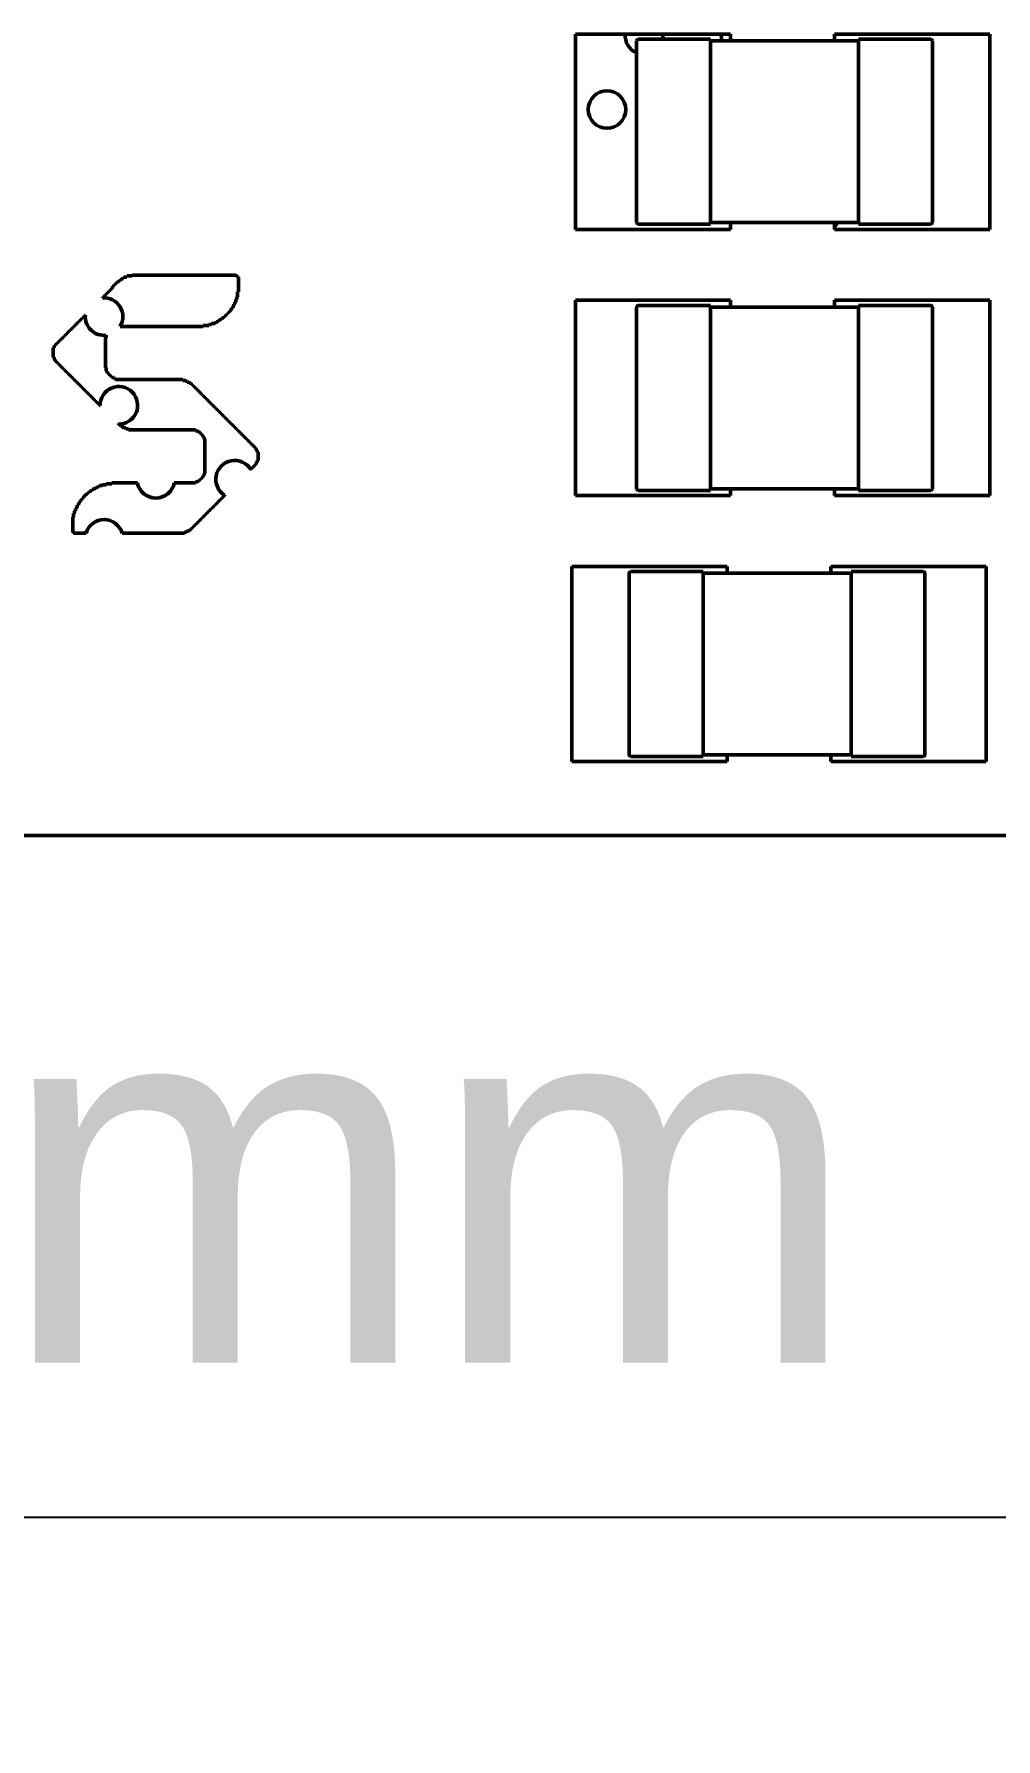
# Model space of a CAD drawing. Header units: millimetres. Extents: x 46 to 194, y 102 to 162.
# Drawn here: x 76.62 to 83.12, y 102.16 to 113.69 of the extents above; entities that cross this region are included whole.
import ezdxf

# ---------------------------------------------------------------- set-up
doc = ezdxf.new("R2010")
doc.units = ezdxf.units.MM
doc.header["$LTSCALE"] = 0.75
doc.layers.add('FD_Dimensions', color=7, linetype='Continuous', lineweight=25)
doc.layers.add('Visible', color=7, linetype='Continuous', lineweight=50)
doc.styles.get("Standard").update_dxf_attribs({"font": 'arial.ttf'})
doc.dimstyles.new('Dim-ISO-25', dxfattribs={"dimtxt": 2.5, "dimasz": 2.5, "dimexe": 1.5, "dimexo": 0, "dimgap": 1, "dimtad": 1, "dimzin": 4, "dimdsep": 46, "dimtxsty": 'Standard', "dimblk": 'OPEN90', "dimcen": 0, "dimazin": 1, "dimtp": 0.1, "dimtm": 0.1, "dimtfac": 0.72, "dimtmove": 0, "dimatfit": 3, "dimfxl": 1, "dimtzin": 4, "dimarcsym": 0})

# ---------------------------------------------------------------- blocks, each defined once
blk = doc.blocks.new('_Open90')
at = {"color": 0, "linetype": 'ByBlock', "lineweight": -2}
for p, q in [((-0.5, 0.5), (0, 0)), ((0, 0), (-1, 0)), ((0, 0), (-0.5, -0.5))]:
    blk.add_line(p, q, dxfattribs=at)
blk = doc.blocks.new('*D21')
at = {"layer": 'Defpoints', "color": 0, "transparency": 16777216}
for p in [(52.420061, 110.269083), (97.419968, 110.269145), (97.419968, 103.656884)]:
    blk.add_point(p, dxfattribs=at)
at = {"layer": 'FD_Dimensions', "color": 0, "lineweight": -2, "transparency": 16777216}
for p, q in [((52.420061, 110.269083), (52.420061, 102.156884)), ((97.419968, 110.269145), (97.419968, 102.156884)), ((54.920061, 103.656884), (94.919968, 103.656884))]:
    blk.add_line(p, q, dxfattribs=at)
at = {"layer": 'FD_Dimensions', "color": 0, "lineweight": -2, "transparency": 16777216, "xscale": 2.5, "yscale": 2.5, "zscale": 2.5, "rotation": 180}
blk.add_blockref('_Open90', (52.420061, 103.656884), dxfattribs=at)
at = {"layer": 'FD_Dimensions', "color": 0, "lineweight": -2, "transparency": 16777216, "xscale": 2.5, "yscale": 2.5, "zscale": 2.5}
blk.add_blockref('_Open90', (97.419968, 103.656884), dxfattribs=at)
at = {"layer": 'FD_Dimensions', "color": 0, "transparency": 16777216, "insert": (74.920015, 105.93415), "char_height": 2.5, "attachment_point": 5}
blk.add_mtext('45.00mm', dxfattribs=at)

msp = doc.modelspace()

# ---------------------------------------------------------------- linework, layer by layer
at = {"layer": 'Visible'}
for p, q in [((80.277, 113.689), (80.277, 112.368)), ((81.327, 113.689), (80.277, 113.689)), ((80.691, 113.644), (80.691, 112.414)), ((81.191, 113.654), (80.701, 113.654)), ((81.191, 113.654), (81.191, 113.644)), ((82.191, 113.644), (81.191, 113.644)), ((81.191, 113.644), (81.191, 112.414)), ((81.327, 113.644), (81.327, 113.689)), ((82.029, 113.689), (82.029, 113.644)), ((83.08, 113.689), (82.029, 113.689)), ((82.191, 113.654), (82.681, 113.654)), ((82.191, 113.654), (82.191, 113.644)), ((82.191, 113.644), (82.191, 112.414)), ((82.691, 113.644), (82.691, 112.414)), ((83.08, 112.368), (83.08, 113.689)), ((80.277, 112.368), (81.327, 112.368)), ((80.701, 112.404), (81.191, 112.404)), ((82.191, 112.414), (81.191, 112.414)), ((81.191, 112.414), (81.191, 112.404)), ((81.327, 112.368), (81.327, 112.414)), ((82.029, 112.414), (82.029, 112.368)), ((82.029, 112.368), (83.08, 112.368)), ((82.191, 112.414), (82.191, 112.404)), ((82.681, 112.404), (82.191, 112.404)), ((77.148, 111.983), (77.155, 111.983)), ((77.148, 111.971), (77.148, 111.983)), ((77.155, 111.99), (77.161, 111.99)), ((77.155, 111.983), (77.155, 111.99)), ((77.161, 111.996), (77.168, 111.996)), ((77.161, 111.99), (77.161, 111.996)), ((77.168, 112.002), (77.174, 112.002)), ((77.168, 111.996), (77.168, 112.002)), ((77.174, 112.009), (77.18, 112.009)), ((77.174, 112.002), (77.174, 112.009)), ((77.18, 112.015), (77.193, 112.015)), ((77.18, 112.009), (77.18, 112.015)), ((77.193, 112.021), (77.199, 112.021)), ((77.193, 112.015), (77.193, 112.021)), ((77.199, 112.027), (77.205, 112.027)), ((77.199, 112.021), (77.199, 112.027)), ((77.205, 112.034), (77.218, 112.034)), ((77.205, 112.027), (77.205, 112.034)), ((77.218, 112.04), (77.224, 112.04)), ((77.218, 112.034), (77.218, 112.04)), ((77.224, 112.046), (77.243, 112.046)), ((77.224, 112.04), (77.224, 112.046)), ((77.243, 112.053), (77.281, 112.053)), ((77.243, 112.046), (77.243, 112.053)), ((77.281, 112.059), (77.981, 112.059)), ((77.281, 112.053), (77.281, 112.059)), ((77.981, 112.059), (77.981, 112.053)), ((77.981, 112.053), (77.993, 112.053)), ((77.993, 112.053), (77.993, 112.046)), ((77.993, 112.046), (78, 112.046)), ((78, 112.046), (78, 111.945)), ((77.079, 111.908), (77.085, 111.908)), ((77.079, 111.905), (77.079, 111.908)), ((77.085, 111.914), (77.092, 111.914)), ((77.085, 111.908), (77.085, 111.914)), ((77.092, 111.92), (77.098, 111.92)), ((77.092, 111.914), (77.092, 111.92)), ((77.098, 111.927), (77.105, 111.927)), ((77.098, 111.92), (77.098, 111.927)), ((77.105, 111.933), (77.111, 111.933)), ((77.105, 111.927), (77.105, 111.933)), ((77.111, 111.939), (77.117, 111.939)), ((77.111, 111.933), (77.111, 111.939)), ((77.117, 111.946), (77.123, 111.946)), ((77.117, 111.939), (77.117, 111.946)), ((77.123, 111.952), (77.13, 111.952)), ((77.123, 111.946), (77.123, 111.952)), ((77.13, 111.958), (77.136, 111.958)), ((77.13, 111.952), (77.13, 111.958)), ((77.136, 111.964), (77.142, 111.964)), ((77.136, 111.958), (77.136, 111.964)), ((77.142, 111.971), (77.148, 111.971)), ((77.142, 111.964), (77.142, 111.971)), ((77.974, 111.875), (77.974, 111.863)), ((77.981, 111.875), (77.974, 111.875)), ((77.981, 111.895), (77.981, 111.875)), ((77.987, 111.895), (77.981, 111.895)), ((77.987, 111.913), (77.987, 111.895)), ((77.993, 111.913), (77.987, 111.913)), ((77.993, 111.945), (77.993, 111.913)), ((78, 111.945), (77.993, 111.945)), ((80.277, 111.889), (80.277, 110.568)), ((81.327, 111.889), (80.277, 111.889)), ((81.327, 111.843), (81.327, 111.889)), ((82.029, 111.889), (82.029, 111.843)), ((83.08, 111.889), (82.029, 111.889)), ((83.08, 110.568), (83.08, 111.889)), ((76.922, 111.75), (76.928, 111.75)), ((76.922, 111.744), (76.922, 111.75)), ((76.928, 111.757), (76.934, 111.757)), ((76.928, 111.75), (76.928, 111.757)), ((76.934, 111.763), (76.941, 111.763)), ((76.934, 111.757), (76.934, 111.763)), ((76.941, 111.769), (76.947, 111.769)), ((76.941, 111.763), (76.941, 111.769)), ((76.947, 111.775), (76.953, 111.775)), ((76.947, 111.769), (76.947, 111.775)), ((76.953, 111.782), (76.96, 111.782)), ((76.953, 111.775), (76.953, 111.782)), ((76.96, 111.788), (76.963, 111.788)), ((76.96, 111.782), (76.96, 111.788)), ((77.861, 111.749), (77.861, 111.743)), ((77.867, 111.749), (77.861, 111.749)), ((77.867, 111.756), (77.867, 111.749)), ((77.88, 111.756), (77.867, 111.756)), ((77.88, 111.762), (77.88, 111.756)), ((77.886, 111.762), (77.88, 111.762)), ((77.886, 111.769), (77.886, 111.762)), ((77.899, 111.769), (77.886, 111.769)), ((77.899, 111.775), (77.899, 111.769)), ((77.905, 111.775), (77.899, 111.775)), ((77.905, 111.781), (77.905, 111.775)), ((77.911, 111.781), (77.905, 111.781)), ((77.911, 111.787), (77.911, 111.781)), ((77.918, 111.787), (77.911, 111.787)), ((77.918, 111.794), (77.918, 111.787)), ((77.924, 111.794), (77.918, 111.794)), ((77.924, 111.8), (77.924, 111.794)), ((77.93, 111.8), (77.924, 111.8)), ((77.93, 111.806), (77.93, 111.8)), ((77.937, 111.806), (77.93, 111.806)), ((77.937, 111.812), (77.937, 111.806)), ((77.943, 111.812), (77.937, 111.812)), ((77.943, 111.819), (77.943, 111.812)), ((77.949, 111.819), (77.943, 111.819)), ((77.949, 111.832), (77.949, 111.819)), ((77.955, 111.832), (77.949, 111.832)), ((77.955, 111.838), (77.955, 111.832)), ((77.962, 111.838), (77.955, 111.838)), ((77.962, 111.85), (77.962, 111.838)), ((77.968, 111.85), (77.962, 111.85)), ((77.968, 111.863), (77.968, 111.85)), ((77.974, 111.863), (77.968, 111.863)), ((80.691, 111.843), (80.691, 110.613)), ((81.191, 111.853), (80.701, 111.853)), ((81.191, 111.853), (81.191, 111.843)), ((82.191, 111.843), (81.191, 111.843)), ((81.191, 111.843), (81.191, 110.613)), ((82.191, 111.853), (82.681, 111.853)), ((82.191, 111.853), (82.191, 111.843)), ((82.191, 111.843), (82.191, 110.613)), ((82.691, 111.843), (82.691, 110.613)), ((76.808, 111.637), (76.815, 111.637)), ((76.808, 111.631), (76.808, 111.637)), ((76.815, 111.643), (76.821, 111.643)), ((76.815, 111.637), (76.815, 111.643)), ((76.821, 111.649), (76.827, 111.649)), ((76.821, 111.643), (76.821, 111.649)), ((76.827, 111.656), (76.834, 111.656)), ((76.827, 111.649), (76.827, 111.656)), ((76.834, 111.662), (76.84, 111.662)), ((76.834, 111.656), (76.834, 111.662)), ((76.84, 111.668), (76.846, 111.668)), ((76.84, 111.662), (76.84, 111.668)), ((76.846, 111.675), (76.852, 111.675)), ((76.846, 111.668), (76.846, 111.675)), ((76.852, 111.681), (76.859, 111.681)), ((76.852, 111.675), (76.852, 111.681)), ((76.859, 111.687), (76.865, 111.687)), ((76.859, 111.681), (76.859, 111.687)), ((76.865, 111.694), (76.871, 111.694)), ((76.865, 111.687), (76.865, 111.694)), ((76.871, 111.7), (76.878, 111.7)), ((76.871, 111.694), (76.871, 111.7)), ((76.878, 111.706), (76.884, 111.706)), ((76.878, 111.7), (76.878, 111.706)), ((76.884, 111.712), (76.89, 111.712)), ((76.884, 111.706), (76.884, 111.712)), ((76.89, 111.719), (76.897, 111.719)), ((76.89, 111.712), (76.89, 111.719)), ((76.897, 111.725), (76.903, 111.725)), ((76.897, 111.719), (76.897, 111.725)), ((76.903, 111.731), (76.909, 111.731)), ((76.903, 111.725), (76.903, 111.731)), ((76.909, 111.738), (76.916, 111.738)), ((76.909, 111.731), (76.909, 111.738)), ((76.916, 111.744), (76.922, 111.744)), ((76.916, 111.738), (76.916, 111.744)), ((77.099, 111.636), (77.099, 111.435)), ((77.105, 111.636), (77.099, 111.636)), ((77.105, 111.653), (77.105, 111.636)), ((77.76, 111.712), (77.198, 111.712)), ((77.76, 111.718), (77.76, 111.712)), ((77.798, 111.718), (77.76, 111.718)), ((77.798, 111.724), (77.798, 111.718)), ((77.817, 111.724), (77.798, 111.724)), ((77.817, 111.731), (77.817, 111.724)), ((77.836, 111.731), (77.817, 111.731)), ((77.836, 111.737), (77.836, 111.731)), ((77.849, 111.737), (77.836, 111.737)), ((77.849, 111.743), (77.849, 111.737)), ((77.861, 111.743), (77.849, 111.743)), ((76.745, 111.568), (76.752, 111.568)), ((76.745, 111.504), (76.745, 111.568)), ((76.752, 111.58), (76.758, 111.58)), ((76.752, 111.568), (76.752, 111.58)), ((76.758, 111.586), (76.764, 111.586)), ((76.758, 111.58), (76.758, 111.586)), ((76.764, 111.593), (76.771, 111.593)), ((76.764, 111.586), (76.764, 111.593)), ((76.771, 111.599), (76.777, 111.599)), ((76.771, 111.593), (76.771, 111.599)), ((76.777, 111.605), (76.783, 111.605)), ((76.777, 111.599), (76.777, 111.605)), ((76.783, 111.612), (76.789, 111.612)), ((76.783, 111.605), (76.783, 111.612)), ((76.789, 111.618), (76.796, 111.618)), ((76.789, 111.612), (76.789, 111.618)), ((76.796, 111.624), (76.802, 111.624)), ((76.796, 111.618), (76.796, 111.624)), ((76.802, 111.631), (76.808, 111.631)), ((76.802, 111.624), (76.802, 111.631)), ((76.752, 111.504), (76.745, 111.504)), ((76.752, 111.491), (76.752, 111.504)), ((76.758, 111.491), (76.752, 111.491)), ((76.758, 111.479), (76.758, 111.491)), ((76.764, 111.479), (76.758, 111.479)), ((76.764, 111.472), (76.764, 111.479)), ((76.771, 111.472), (76.764, 111.472)), ((76.771, 111.466), (76.771, 111.472)), ((76.777, 111.466), (76.771, 111.466)), ((76.777, 111.46), (76.777, 111.466)), ((76.783, 111.46), (76.777, 111.46)), ((76.783, 111.454), (76.783, 111.46)), ((76.789, 111.454), (76.783, 111.454)), ((76.789, 111.447), (76.789, 111.454)), ((76.796, 111.447), (76.789, 111.447)), ((76.796, 111.441), (76.796, 111.447)), ((76.802, 111.441), (76.796, 111.441)), ((76.802, 111.435), (76.802, 111.441)), ((76.808, 111.435), (76.802, 111.435)), ((76.808, 111.428), (76.808, 111.435)), ((76.815, 111.428), (76.808, 111.428)), ((76.815, 111.422), (76.815, 111.428)), ((76.821, 111.422), (76.815, 111.422)), ((76.821, 111.416), (76.821, 111.422)), ((76.827, 111.416), (76.821, 111.416)), ((76.827, 111.409), (76.827, 111.416)), ((76.834, 111.409), (76.827, 111.409)), ((76.834, 111.403), (76.834, 111.409)), ((77.099, 111.435), (77.105, 111.435)), ((77.105, 111.435), (77.105, 111.41)), ((77.105, 111.41), (77.111, 111.41)), ((77.111, 111.41), (77.111, 111.397)), ((76.84, 111.403), (76.834, 111.403)), ((76.84, 111.397), (76.84, 111.403)), ((76.846, 111.397), (76.84, 111.397)), ((76.846, 111.391), (76.846, 111.397)), ((76.852, 111.391), (76.846, 111.391)), ((76.852, 111.384), (76.852, 111.391)), ((76.859, 111.384), (76.852, 111.384)), ((76.859, 111.378), (76.859, 111.384)), ((76.865, 111.378), (76.859, 111.378)), ((76.865, 111.372), (76.865, 111.378)), ((76.871, 111.372), (76.865, 111.372)), ((76.871, 111.365), (76.871, 111.372)), ((76.878, 111.365), (76.871, 111.365)), ((76.878, 111.359), (76.878, 111.365)), ((76.884, 111.359), (76.878, 111.359)), ((76.884, 111.353), (76.884, 111.359)), ((76.89, 111.353), (76.884, 111.353)), ((76.89, 111.346), (76.89, 111.353)), ((76.897, 111.346), (76.89, 111.346)), ((76.897, 111.34), (76.897, 111.346)), ((76.903, 111.34), (76.897, 111.34)), ((76.903, 111.334), (76.903, 111.34)), ((76.909, 111.334), (76.903, 111.334)), ((76.909, 111.328), (76.909, 111.334)), ((76.916, 111.328), (76.909, 111.328)), ((76.916, 111.321), (76.916, 111.328)), ((76.922, 111.321), (76.916, 111.321)), ((76.922, 111.315), (76.922, 111.321)), ((76.928, 111.315), (76.922, 111.315)), ((76.928, 111.309), (76.928, 111.315)), ((76.934, 111.309), (76.928, 111.309)), ((76.934, 111.302), (76.934, 111.309)), ((76.941, 111.302), (76.934, 111.302)), ((76.941, 111.296), (76.941, 111.302)), ((76.947, 111.296), (76.941, 111.296)), ((76.947, 111.29), (76.947, 111.296)), ((76.953, 111.29), (76.947, 111.29)), ((76.953, 111.283), (76.953, 111.29)), ((77.111, 111.397), (77.118, 111.397)), ((77.118, 111.397), (77.118, 111.391)), ((77.118, 111.391), (77.124, 111.391)), ((77.124, 111.391), (77.124, 111.385)), ((77.124, 111.385), (77.13, 111.385)), ((77.13, 111.385), (77.13, 111.378)), ((77.13, 111.378), (77.137, 111.378)), ((77.137, 111.378), (77.137, 111.372)), ((77.137, 111.372), (77.143, 111.372)), ((77.143, 111.372), (77.143, 111.366)), ((77.143, 111.366), (77.155, 111.366)), ((77.155, 111.366), (77.155, 111.36)), ((77.155, 111.36), (77.168, 111.36)), ((77.168, 111.36), (77.168, 111.353)), ((77.168, 111.353), (77.622, 111.353)), ((77.622, 111.353), (77.622, 111.347)), ((77.622, 111.347), (77.64, 111.347)), ((77.64, 111.347), (77.64, 111.341)), ((77.64, 111.341), (77.653, 111.341)), ((77.653, 111.341), (77.653, 111.334)), ((77.653, 111.334), (77.666, 111.334)), ((77.666, 111.334), (77.666, 111.328)), ((77.666, 111.328), (77.678, 111.328)), ((77.678, 111.328), (77.678, 111.322)), ((77.678, 111.322), (77.685, 111.322)), ((77.685, 111.322), (77.685, 111.315)), ((77.685, 111.315), (77.691, 111.315)), ((77.691, 111.315), (77.691, 111.309)), ((77.691, 111.309), (77.697, 111.309)), ((77.697, 111.309), (77.697, 111.303)), ((77.697, 111.303), (77.703, 111.303)), ((77.703, 111.303), (77.703, 111.297)), ((77.703, 111.297), (77.71, 111.297)), ((77.71, 111.297), (77.71, 111.29)), ((77.71, 111.29), (77.716, 111.29)), ((77.716, 111.29), (77.716, 111.284)), ((76.96, 111.283), (76.953, 111.283)), ((76.96, 111.277), (76.96, 111.283)), ((76.966, 111.277), (76.96, 111.277)), ((76.966, 111.271), (76.966, 111.277)), ((76.972, 111.271), (76.966, 111.271)), ((76.972, 111.265), (76.972, 111.271)), ((76.979, 111.265), (76.972, 111.265)), ((76.979, 111.258), (76.979, 111.265)), ((76.985, 111.258), (76.979, 111.258)), ((76.985, 111.252), (76.985, 111.258)), ((76.991, 111.252), (76.985, 111.252)), ((76.991, 111.246), (76.991, 111.252)), ((76.997, 111.246), (76.991, 111.246)), ((76.997, 111.239), (76.997, 111.246)), ((77.004, 111.239), (76.997, 111.239)), ((77.004, 111.233), (77.004, 111.239)), ((77.01, 111.233), (77.004, 111.233)), ((77.01, 111.227), (77.01, 111.233)), ((77.016, 111.227), (77.01, 111.227)), ((77.016, 111.22), (77.016, 111.227)), ((77.022, 111.22), (77.016, 111.22)), ((77.022, 111.214), (77.022, 111.22)), ((77.029, 111.214), (77.022, 111.214)), ((77.029, 111.208), (77.029, 111.214)), ((77.035, 111.208), (77.029, 111.208)), ((77.035, 111.202), (77.035, 111.208)), ((77.042, 111.202), (77.035, 111.202)), ((77.042, 111.195), (77.042, 111.202)), ((77.048, 111.195), (77.042, 111.195)), ((77.048, 111.189), (77.048, 111.195)), ((77.054, 111.189), (77.048, 111.189)), ((77.054, 111.183), (77.054, 111.189)), ((77.06, 111.183), (77.054, 111.183)), ((77.06, 111.176), (77.06, 111.183)), ((77.063, 111.176), (77.06, 111.176)), ((77.716, 111.284), (77.723, 111.284)), ((77.723, 111.284), (77.723, 111.278)), ((77.723, 111.278), (77.729, 111.278)), ((77.729, 111.278), (77.729, 111.271)), ((77.729, 111.271), (77.735, 111.271)), ((77.735, 111.271), (77.735, 111.265)), ((77.735, 111.265), (77.741, 111.265)), ((77.741, 111.265), (77.741, 111.259)), ((77.741, 111.259), (77.748, 111.259)), ((77.748, 111.259), (77.748, 111.252)), ((77.748, 111.252), (77.754, 111.252)), ((77.754, 111.252), (77.754, 111.246)), ((77.754, 111.246), (77.76, 111.246)), ((77.76, 111.246), (77.76, 111.24)), ((77.76, 111.24), (77.766, 111.24)), ((77.766, 111.24), (77.766, 111.234)), ((77.766, 111.234), (77.773, 111.234)), ((77.773, 111.234), (77.773, 111.227)), ((77.773, 111.227), (77.779, 111.227)), ((77.779, 111.227), (77.779, 111.221)), ((77.779, 111.221), (77.786, 111.221)), ((77.786, 111.221), (77.786, 111.215)), ((77.786, 111.215), (77.792, 111.215)), ((77.792, 111.215), (77.792, 111.208)), ((77.792, 111.208), (77.798, 111.208)), ((77.798, 111.208), (77.798, 111.202)), ((77.798, 111.202), (77.804, 111.202)), ((77.804, 111.202), (77.804, 111.196)), ((77.804, 111.196), (77.811, 111.196)), ((77.811, 111.196), (77.811, 111.189)), ((77.811, 111.189), (77.817, 111.189)), ((77.817, 111.189), (77.817, 111.183)), ((77.817, 111.183), (77.823, 111.183)), ((77.823, 111.183), (77.823, 111.177)), ((77.823, 111.177), (77.829, 111.177)), ((77.829, 111.177), (77.829, 111.171)), ((77.829, 111.171), (77.836, 111.171)), ((77.836, 111.171), (77.836, 111.164)), ((77.836, 111.164), (77.842, 111.164)), ((77.842, 111.164), (77.842, 111.158)), ((77.842, 111.158), (77.849, 111.158)), ((77.849, 111.158), (77.849, 111.152)), ((77.849, 111.152), (77.855, 111.152)), ((77.855, 111.152), (77.855, 111.145)), ((77.855, 111.145), (77.861, 111.145)), ((77.861, 111.145), (77.861, 111.139)), ((77.861, 111.139), (77.867, 111.139)), ((77.867, 111.139), (77.867, 111.133)), ((77.867, 111.133), (77.874, 111.133)), ((77.874, 111.133), (77.874, 111.126)), ((77.874, 111.126), (77.88, 111.126)), ((77.88, 111.126), (77.88, 111.12)), ((77.88, 111.12), (77.886, 111.12)), ((77.886, 111.12), (77.886, 111.114)), ((77.886, 111.114), (77.892, 111.114)), ((77.892, 111.114), (77.892, 111.108)), ((77.892, 111.108), (77.899, 111.108)), ((77.899, 111.108), (77.899, 111.101)), ((77.899, 111.101), (77.905, 111.101)), ((77.905, 111.101), (77.905, 111.095)), ((77.905, 111.095), (77.911, 111.095)), ((77.911, 111.095), (77.911, 111.089)), ((77.911, 111.089), (77.918, 111.089)), ((77.918, 111.089), (77.918, 111.082)), ((77.918, 111.082), (77.924, 111.082)), ((77.924, 111.082), (77.924, 111.076)), ((77.924, 111.076), (77.93, 111.076)), ((77.93, 111.076), (77.93, 111.07)), ((77.93, 111.07), (77.937, 111.07)), ((77.937, 111.07), (77.937, 111.063)), ((77.937, 111.063), (77.943, 111.063)), ((77.943, 111.063), (77.943, 111.057)), ((77.186, 111.05), (77.186, 111.052)), ((77.193, 111.05), (77.186, 111.05)), ((77.193, 111.044), (77.193, 111.05)), ((77.205, 111.044), (77.193, 111.044)), ((77.205, 111.038), (77.205, 111.044)), ((77.211, 111.038), (77.205, 111.038)), ((77.211, 111.031), (77.211, 111.038)), ((77.224, 111.031), (77.211, 111.031)), ((77.224, 111.025), (77.224, 111.031)), ((77.237, 111.025), (77.224, 111.025)), ((77.237, 111.019), (77.237, 111.025)), ((77.256, 111.019), (77.237, 111.019)), ((77.256, 111.013), (77.256, 111.019)), ((77.709, 111.013), (77.256, 111.013)), ((77.709, 111.006), (77.709, 111.013)), ((77.722, 111.006), (77.709, 111.006)), ((77.722, 111), (77.722, 111.006)), ((77.734, 111), (77.722, 111)), ((77.734, 110.994), (77.734, 111)), ((77.741, 110.994), (77.734, 110.994)), ((77.741, 110.987), (77.741, 110.994)), ((77.747, 110.987), (77.741, 110.987)), ((77.747, 110.981), (77.747, 110.987)), ((77.753, 110.981), (77.747, 110.981)), ((77.753, 110.975), (77.753, 110.981)), ((77.76, 110.975), (77.753, 110.975)), ((77.76, 110.962), (77.76, 110.975)), ((77.766, 110.962), (77.76, 110.962)), ((77.766, 110.95), (77.766, 110.962)), ((77.772, 110.95), (77.766, 110.95)), ((77.772, 110.717), (77.772, 110.95)), ((77.943, 111.057), (77.949, 111.057)), ((77.949, 111.057), (77.949, 111.051)), ((77.949, 111.051), (77.955, 111.051)), ((77.955, 111.051), (77.955, 111.045)), ((77.955, 111.045), (77.962, 111.045)), ((77.962, 111.045), (77.962, 111.038)), ((77.962, 111.038), (77.968, 111.038)), ((77.968, 111.038), (77.968, 111.032)), ((77.968, 111.032), (77.974, 111.032)), ((77.974, 111.032), (77.974, 111.026)), ((77.974, 111.026), (77.981, 111.026)), ((77.981, 111.026), (77.981, 111.019)), ((77.981, 111.019), (77.987, 111.019)), ((77.987, 111.019), (77.987, 111.013)), ((77.987, 111.013), (77.993, 111.013)), ((77.993, 111.013), (77.993, 111.007)), ((77.993, 111.007), (78, 111.007)), ((78, 111.007), (78, 111)), ((78, 111), (78.006, 111)), ((78.006, 111), (78.006, 110.994)), ((78.006, 110.994), (78.012, 110.994)), ((78.012, 110.994), (78.012, 110.988)), ((78.012, 110.988), (78.018, 110.988)), ((78.018, 110.988), (78.018, 110.982)), ((78.018, 110.982), (78.025, 110.982)), ((78.025, 110.982), (78.025, 110.975)), ((78.025, 110.975), (78.031, 110.975)), ((78.031, 110.975), (78.031, 110.969)), ((78.031, 110.969), (78.037, 110.969)), ((78.037, 110.969), (78.037, 110.963)), ((78.037, 110.963), (78.044, 110.963)), ((78.044, 110.963), (78.044, 110.956)), ((78.044, 110.956), (78.05, 110.956)), ((78.05, 110.956), (78.05, 110.95)), ((78.05, 110.95), (78.056, 110.95)), ((78.056, 110.95), (78.056, 110.944)), ((78.056, 110.944), (78.063, 110.944)), ((78.063, 110.944), (78.063, 110.937)), ((78.063, 110.937), (78.069, 110.937)), ((78.069, 110.937), (78.069, 110.931)), ((78.069, 110.931), (78.075, 110.931)), ((78.075, 110.931), (78.075, 110.925)), ((78.075, 110.925), (78.081, 110.925)), ((78.081, 110.925), (78.081, 110.919)), ((78.081, 110.919), (78.088, 110.919)), ((78.088, 110.919), (78.088, 110.912)), ((78.088, 110.912), (78.094, 110.912)), ((78.094, 110.912), (78.094, 110.906)), ((78.094, 110.906), (78.1, 110.906)), ((78.1, 110.906), (78.1, 110.9)), ((78.1, 110.9), (78.107, 110.9)), ((78.107, 110.9), (78.107, 110.893)), ((78.107, 110.893), (78.113, 110.893)), ((78.113, 110.893), (78.113, 110.887)), ((78.113, 110.887), (78.119, 110.887)), ((78.119, 110.887), (78.119, 110.874)), ((78.119, 110.874), (78.126, 110.874)), ((78.126, 110.874), (78.126, 110.862)), ((78.126, 110.862), (78.132, 110.862)), ((78.132, 110.862), (78.132, 110.805)), ((77.766, 110.717), (77.772, 110.717)), ((77.766, 110.704), (77.766, 110.717)), ((78.081, 110.748), (78.081, 110.744)), ((78.088, 110.748), (78.081, 110.748)), ((78.088, 110.754), (78.088, 110.748)), ((78.094, 110.754), (78.088, 110.754)), ((78.094, 110.76), (78.094, 110.754)), ((78.1, 110.76), (78.094, 110.76)), ((78.1, 110.767), (78.1, 110.76)), ((78.107, 110.767), (78.1, 110.767)), ((78.107, 110.773), (78.107, 110.767)), ((78.113, 110.773), (78.107, 110.773)), ((78.113, 110.779), (78.113, 110.773)), ((78.119, 110.779), (78.113, 110.779)), ((78.119, 110.792), (78.119, 110.779)), ((78.126, 110.792), (78.119, 110.792)), ((78.126, 110.805), (78.126, 110.792)), ((78.132, 110.805), (78.126, 110.805)), ((76.991, 110.597), (77.004, 110.597)), ((76.991, 110.591), (76.991, 110.597)), ((77.004, 110.603), (77.01, 110.603)), ((77.004, 110.597), (77.004, 110.603)), ((77.01, 110.61), (77.022, 110.61)), ((77.01, 110.603), (77.01, 110.61)), ((77.022, 110.616), (77.035, 110.616)), ((77.022, 110.61), (77.022, 110.616)), ((77.035, 110.622), (77.048, 110.622)), ((77.035, 110.616), (77.035, 110.622)), ((77.048, 110.629), (77.06, 110.629)), ((77.048, 110.622), (77.048, 110.629)), ((77.06, 110.635), (77.079, 110.635)), ((77.06, 110.629), (77.06, 110.635)), ((77.079, 110.641), (77.105, 110.641)), ((77.079, 110.635), (77.079, 110.641)), ((77.105, 110.648), (77.142, 110.648)), ((77.105, 110.641), (77.105, 110.648)), ((77.142, 110.654), (77.315, 110.654)), ((77.142, 110.648), (77.142, 110.654)), ((77.564, 110.654), (77.709, 110.654)), ((77.709, 110.66), (77.722, 110.66)), ((77.709, 110.654), (77.709, 110.66)), ((77.722, 110.666), (77.734, 110.666)), ((77.722, 110.66), (77.722, 110.666)), ((77.734, 110.673), (77.741, 110.673)), ((77.734, 110.666), (77.734, 110.673)), ((77.741, 110.679), (77.747, 110.679)), ((77.741, 110.673), (77.741, 110.679)), ((77.747, 110.685), (77.753, 110.685)), ((77.747, 110.679), (77.747, 110.685)), ((77.753, 110.692), (77.76, 110.692)), ((77.753, 110.685), (77.753, 110.692)), ((77.76, 110.704), (77.766, 110.704)), ((77.76, 110.692), (77.76, 110.704)), ((80.701, 110.603), (81.191, 110.603)), ((82.191, 110.613), (81.191, 110.613)), ((81.191, 110.613), (81.191, 110.603)), ((81.327, 110.568), (81.327, 110.613)), ((82.029, 110.613), (82.029, 110.568)), ((82.191, 110.613), (82.191, 110.603)), ((82.681, 110.603), (82.191, 110.603)), ((76.903, 110.49), (76.909, 110.49)), ((76.903, 110.477), (76.903, 110.49)), ((76.909, 110.503), (76.916, 110.503)), ((76.909, 110.49), (76.909, 110.503)), ((76.916, 110.515), (76.922, 110.515)), ((76.916, 110.503), (76.916, 110.515)), ((76.922, 110.522), (76.928, 110.522)), ((76.922, 110.515), (76.922, 110.522)), ((76.928, 110.534), (76.934, 110.534)), ((76.928, 110.522), (76.928, 110.534)), ((76.934, 110.54), (76.941, 110.54)), ((76.934, 110.534), (76.934, 110.54)), ((76.941, 110.547), (76.947, 110.547)), ((76.941, 110.54), (76.941, 110.547)), ((76.947, 110.553), (76.953, 110.553)), ((76.947, 110.547), (76.947, 110.553)), ((76.953, 110.566), (76.96, 110.566)), ((76.953, 110.553), (76.953, 110.566)), ((76.96, 110.572), (76.972, 110.572)), ((76.96, 110.566), (76.96, 110.572)), ((76.972, 110.578), (76.979, 110.578)), ((76.972, 110.572), (76.972, 110.578)), ((76.979, 110.585), (76.985, 110.585)), ((76.979, 110.578), (76.979, 110.585)), ((76.985, 110.591), (76.991, 110.591)), ((76.985, 110.585), (76.985, 110.591)), ((77.817, 110.483), (77.817, 110.477)), ((77.823, 110.483), (77.817, 110.483)), ((77.823, 110.489), (77.823, 110.483)), ((77.829, 110.489), (77.823, 110.489)), ((77.829, 110.496), (77.829, 110.489)), ((77.836, 110.496), (77.829, 110.496)), ((77.836, 110.502), (77.836, 110.496)), ((77.842, 110.502), (77.836, 110.502)), ((77.842, 110.508), (77.842, 110.502)), ((77.849, 110.508), (77.842, 110.508)), ((77.849, 110.515), (77.849, 110.508)), ((77.855, 110.515), (77.849, 110.515)), ((77.855, 110.521), (77.855, 110.515)), ((77.861, 110.521), (77.855, 110.521)), ((77.861, 110.527), (77.861, 110.521)), ((77.867, 110.527), (77.861, 110.527)), ((77.867, 110.534), (77.867, 110.527)), ((77.874, 110.534), (77.867, 110.534)), ((77.874, 110.54), (77.874, 110.534)), ((77.88, 110.54), (77.874, 110.54)), ((77.88, 110.546), (77.88, 110.54)), ((77.886, 110.546), (77.88, 110.546)), ((77.886, 110.552), (77.886, 110.546)), ((77.892, 110.552), (77.886, 110.552)), ((77.892, 110.559), (77.892, 110.552)), ((77.899, 110.559), (77.892, 110.559)), ((77.899, 110.565), (77.899, 110.559)), ((77.905, 110.565), (77.899, 110.565)), ((77.905, 110.571), (77.905, 110.565)), ((80.277, 110.568), (81.327, 110.568)), ((82.029, 110.568), (83.08, 110.568)), ((76.878, 110.421), (76.884, 110.421)), ((76.878, 110.319), (76.878, 110.421)), ((76.884, 110.446), (76.89, 110.446)), ((76.884, 110.421), (76.884, 110.446)), ((76.89, 110.465), (76.897, 110.465)), ((76.89, 110.446), (76.89, 110.465)), ((76.897, 110.477), (76.903, 110.477)), ((76.897, 110.465), (76.897, 110.477)), ((77.703, 110.37), (77.703, 110.363)), ((77.71, 110.37), (77.703, 110.37)), ((77.71, 110.376), (77.71, 110.37)), ((77.716, 110.376), (77.71, 110.376)), ((77.716, 110.382), (77.716, 110.376)), ((77.723, 110.382), (77.716, 110.382)), ((77.723, 110.389), (77.723, 110.382)), ((77.729, 110.389), (77.723, 110.389)), ((77.729, 110.395), (77.729, 110.389)), ((77.735, 110.395), (77.729, 110.395)), ((77.735, 110.401), (77.735, 110.395)), ((77.741, 110.401), (77.735, 110.401)), ((77.741, 110.408), (77.741, 110.401)), ((77.748, 110.408), (77.741, 110.408)), ((77.748, 110.414), (77.748, 110.408)), ((77.754, 110.414), (77.748, 110.414)), ((77.754, 110.42), (77.754, 110.414)), ((77.76, 110.42), (77.754, 110.42)), ((77.76, 110.426), (77.76, 110.42)), ((77.766, 110.426), (77.76, 110.426)), ((77.766, 110.433), (77.766, 110.426)), ((77.773, 110.433), (77.766, 110.433)), ((77.773, 110.439), (77.773, 110.433)), ((77.779, 110.439), (77.773, 110.439)), ((77.779, 110.445), (77.779, 110.439)), ((77.786, 110.445), (77.779, 110.445)), ((77.786, 110.452), (77.786, 110.445)), ((77.792, 110.452), (77.786, 110.452)), ((77.792, 110.458), (77.792, 110.452)), ((77.798, 110.458), (77.792, 110.458)), ((77.798, 110.464), (77.798, 110.458)), ((77.804, 110.464), (77.798, 110.464)), ((77.804, 110.471), (77.804, 110.464)), ((77.811, 110.471), (77.804, 110.471)), ((77.811, 110.477), (77.811, 110.471)), ((77.817, 110.477), (77.811, 110.477)), ((76.884, 110.319), (76.878, 110.319)), ((76.884, 110.313), (76.884, 110.319)), ((76.968, 110.313), (76.884, 110.313)), ((77.634, 110.313), (77.212, 110.313)), ((77.634, 110.319), (77.634, 110.313)), ((77.647, 110.319), (77.634, 110.319)), ((77.647, 110.326), (77.647, 110.319)), ((77.66, 110.326), (77.647, 110.326)), ((77.66, 110.332), (77.66, 110.326)), ((77.672, 110.332), (77.66, 110.332)), ((77.672, 110.338), (77.672, 110.332)), ((77.678, 110.338), (77.672, 110.338)), ((77.678, 110.345), (77.678, 110.338)), ((77.685, 110.345), (77.678, 110.345)), ((77.685, 110.351), (77.685, 110.345)), ((77.691, 110.351), (77.685, 110.351)), ((77.691, 110.357), (77.691, 110.351)), ((77.697, 110.357), (77.691, 110.357)), ((77.697, 110.363), (77.697, 110.357)), ((77.703, 110.363), (77.697, 110.363)), ((80.252, 110.088), (80.252, 108.768)), ((81.303, 110.088), (80.252, 110.088)), ((80.641, 108.813), (80.641, 110.043)), ((80.651, 110.053), (81.141, 110.053)), ((81.141, 110.043), (81.141, 110.053)), ((81.141, 108.813), (81.141, 110.043)), ((81.141, 110.043), (82.141, 110.043)), ((81.303, 110.043), (81.303, 110.088)), ((82.005, 110.088), (82.005, 110.043)), ((83.055, 110.088), (82.005, 110.088)), ((82.141, 110.043), (82.141, 110.053)), ((82.631, 110.053), (82.141, 110.053)), ((82.141, 108.813), (82.141, 110.043)), ((82.641, 108.813), (82.641, 110.043)), ((83.055, 108.768), (83.055, 110.088)), ((80.252, 108.768), (81.303, 108.768)), ((81.141, 108.803), (80.651, 108.803)), ((81.141, 108.803), (81.141, 108.813)), ((81.141, 108.813), (82.141, 108.813)), ((81.303, 108.768), (81.303, 108.813)), ((82.005, 108.813), (82.005, 108.768)), ((82.005, 108.768), (83.055, 108.768)), ((82.141, 108.803), (82.141, 108.813)), ((82.141, 108.803), (82.631, 108.803)), ((95.42, 108.269), (54.42, 108.269))]:
    msp.add_line(p, q, dxfattribs=at)
msp.add_circle((80.491, 113.179), 0.127, dxfattribs=at)
for centre, radius, start, end in [((80.741, 113.679), 0.127, 175.2867, 246.8714), ((80.701, 113.644), 0.01, 90, 180), ((80.741, 113.679), 0.127, 348.6296, 4.7133), ((81.391, 113.679), 0.127, 175.2867, 196.0245), ((80.701, 112.414), 0.01, 180, 270), ((81.941, 112.479), 0.127, 314.1382, 329.2324), ((77.09, 111.778), 0.127, 328.1915, 94.8307), ((77.09, 111.778), 0.127, 175.7477, 276.9051), ((80.701, 111.843), 0.01, 90, 180), ((77.19, 111.178), 0.127, 268.3928, 180.9191), ((77.973, 110.678), 0.127, 31.3837, 237.5149), ((77.44, 110.678), 0.127, 190.9746, 349.0254), ((80.701, 110.613), 0.01, 180, 270), ((77.09, 110.278), 0.127, 16.0555, 163.9445), ((82.631, 110.043), 0.01, 0, 90), ((82.631, 108.813), 0.01, 270, 0)]:
    msp.add_arc(centre, radius, start, end, dxfattribs=at)
at = {"layer": 'Visible', "extrusion": (0, 0, -1)}
for centre, start, end in [((-82.681, 113.644), 90, 180), ((-82.681, 112.414), 180, 270), ((-82.681, 111.843), 90, 180), ((-82.681, 110.613), 180, 270), ((-80.651, 110.043), 0, 90), ((-80.651, 108.813), 270, 0)]:
    msp.add_arc(centre, 0.01, start, end, dxfattribs=at)

# ---------------------------------------------------------------- dimensions: what is measured, and where the dimension line sits
at = {"layer": 'FD_Dimensions'}
dim = msp.add_linear_dim(base=(97.42, 103.657), p1=(52.42, 110.269), p2=(97.42, 110.269), angle=180, dimstyle='Dim-ISO-25', override={"dimlfac": 1, "dimpost": 'mm', "dimclrd": 0, "dimclre": 0}, dxfattribs=at)
dim.commit()
dim.dimension.update_dxf_attribs({"geometry": '*D21', "text_midpoint": (74.92, 105.934)})

doc.saveas('drawing.dxf')
